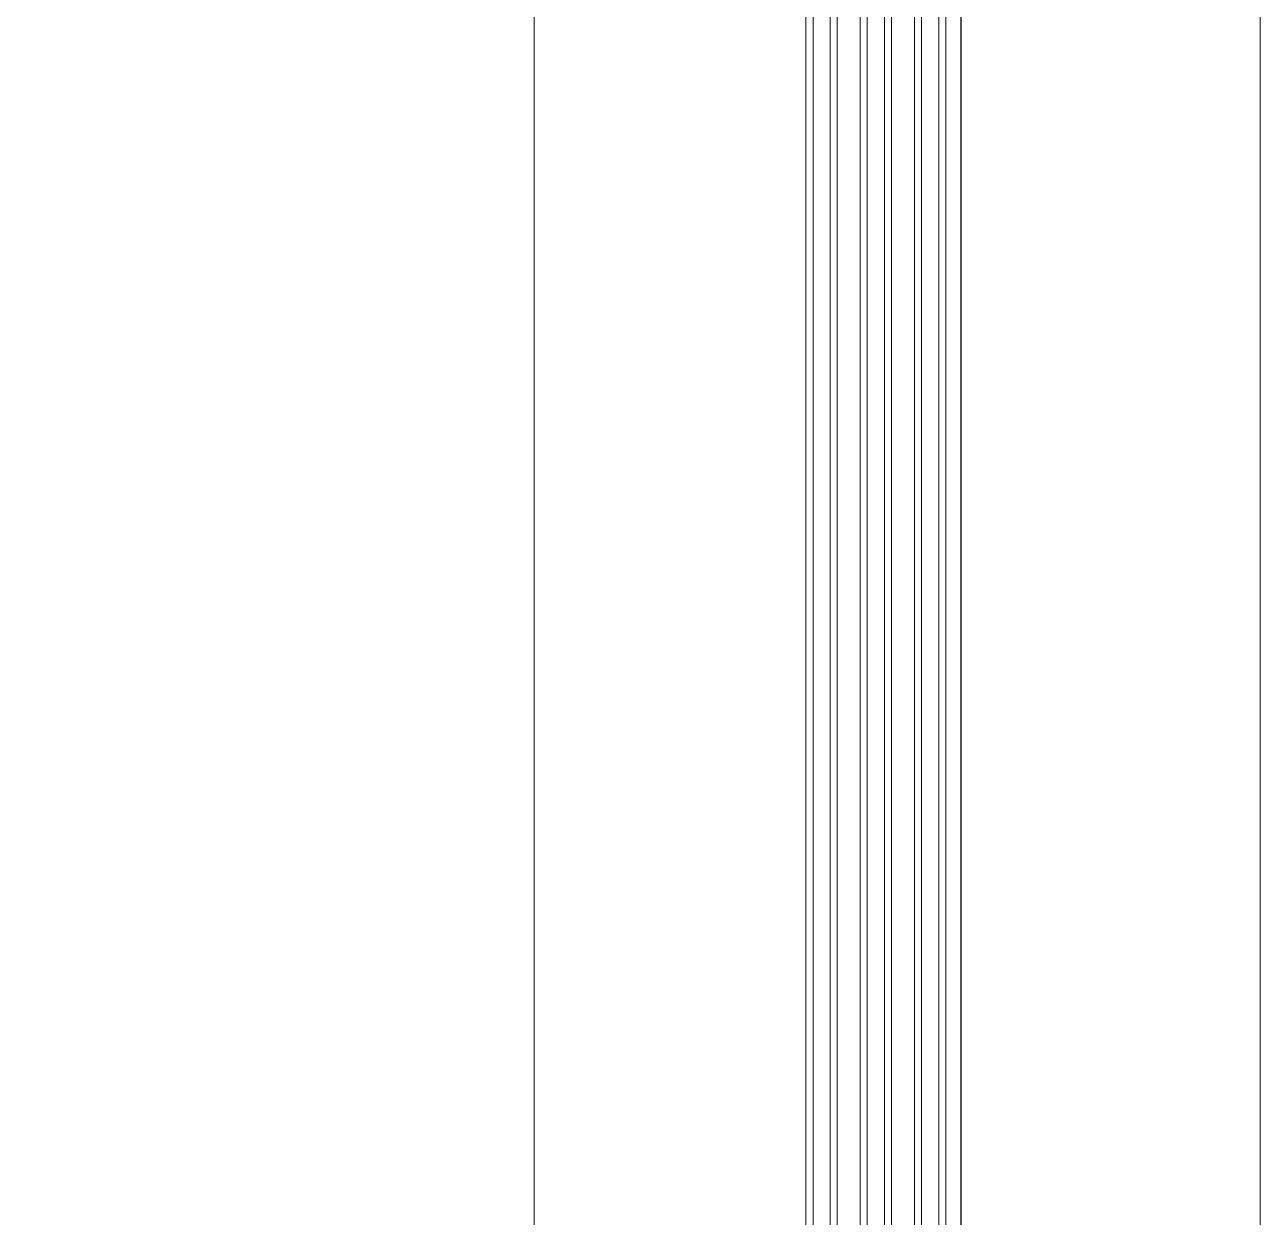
# Model space of a CAD drawing. Header units: centimetres. Extents: x 394264 to 551709, y 50011 to 59011.
# Drawn here: x 518531.7 to 518618.5, y 52911.8 to 52995.5 of the extents above; entities that cross this region are included whole.
import ezdxf
from ezdxf.enums import TextEntityAlignment as Align

# ---------------------------------------------------------------- set-up
doc = ezdxf.new("R2010")
doc.units = ezdxf.units.CM
doc.linetypes.add('DASHDOT', pattern=[25.4, 12.7, -6.35, 0, -6.35])
doc.layers.get('0').update_dxf_attribs({"lineweight": 9})
for name, color, linetype, lineweight in [('0-KRCN-MİMARİ-220526', 8, 'Continuous', 9), ('A_Aks', 30, 'DASHDOT', 9), ('A_Pencere Doğrama-Ex', 140, 'Continuous', 15), ('G_0.09', 254, 'Continuous', 9), ('GC_Cephe_Sandvic_Panel', 151, 'Continuous', 25), ('M00_Mahal_No$0$MH_Alan', 51, 'Continuous', 9)]:
    doc.layers.add(name, color=color, linetype=linetype, lineweight=lineweight)
doc.styles.add('M00_Mahal_No$0$Kalin01', font='swissk.ttf')
doc.styles.add('M00_Mahal_No$0$Normal', font='swiss.ttf')
doc.styles.add('MAHAL', font='swissc.ttf')

# ---------------------------------------------------------------- blocks, each defined once
blk = doc.blocks.new('1_etap')
at = {"color": 8}
for points in [[(1429.591, 434.55), (1429.591, 753.1), (1429.091, 753.1), (1429.091, 434.55)], [(1431.291, 434.55), (1431.291, 753.1), (1430.791, 753.1), (1430.791, 434.55)], [(1433.406, 434.55), (1433.406, 753.1), (1432.906, 753.1), (1432.906, 434.55)], [(1435.106, 434.55), (1435.106, 753.1), (1434.606, 753.1), (1434.606, 434.55)], [(1437.221, 434.55), (1437.221, 753.1), (1436.721, 753.1), (1436.721, 434.55)], [(1438.921, 434.55), (1438.921, 753.1), (1438.421, 753.1), (1438.421, 434.55)]]:
    blk.add_lwpolyline(points, close=True, dxfattribs=at)
at = {"layer": 'A_Aks', "color": 8, "ltscale": 100}
blk.add_line((1410, -588.107), (1410, 5066.952), dxfattribs=at)
blk.add_line((1410, -588.107), (1410, 5066.952), dxfattribs=at)
at = {"layer": 'G_0.09', "color": 8}
blk.add_line((1461, 3259.491), (1461, 90.54), dxfattribs=at)
at = {"layer": 'GC_Cephe_Sandvic_Panel', "color": 8}
blk.add_line((1440, 19.969), (1440, 900.031), dxfattribs=at)
at = {"color": 8, "linetype": 'ByBlock', "lineweight": -2}
for tag, height, style, p in [('MAHALNO', 15.68, 'M00_Mahal_No$0$Kalin01', (-1403.518, 5182.999, -22.72)), ('MAHALADI', 25.088, 'M00_Mahal_No$0$Normal', (-1403.518, 5151.639, -22.72)), ('MAHALNO', 9.8, 'M00_Mahal_No$0$Kalin01', (-1049.836, 5038.219)), ('MAHALADI', 15.68, 'M00_Mahal_No$0$Normal', (-1049.836, 5018.619)), ('MAHALNO', 19.6, 'M00_Mahal_No$0$Kalin01', (585.191, 4515.867)), ('MAHALADI', 31.36, 'M00_Mahal_No$0$Normal', (585.191, 4476.667)), ('MAHALNO', 19.6, 'M00_Mahal_No$0$Kalin01', (543.648, 3917.935)), ('MAHALADI', 31.36, 'M00_Mahal_No$0$Normal', (543.648, 3878.735)), ('MAHALNO', 19.6, 'M00_Mahal_No$0$Kalin01', (175.42, 3438.172)), ('MAHALADI', 31.36, 'M00_Mahal_No$0$Normal', (175.42, 3398.972)), ('MAHALNO', 15.68, 'M00_Mahal_No$0$Kalin01', (662.5, 3278.679)), ('MAHALADI', 25.088, 'M00_Mahal_No$0$Normal', (662.5, 3247.319)), ('MAHALNO', 9.8, 'M00_Mahal_No$0$Kalin01', (928.42, 2524.929)), ('MAHALADI', 15.68, 'M00_Mahal_No$0$Normal', (928.42, 2505.329)), ('MAHALNO', 19.6, 'M00_Mahal_No$0$Kalin01', (683.014, 1295.866)), ('MAHALADI', 31.36, 'M00_Mahal_No$0$Normal', (683.014, 1256.666))]:
    blk.add_attdef(tag, text='', height=height, dxfattribs=dict(at, style=style)).set_placement(p, align=Align.MIDDLE_CENTER)
at = {"layer": 'A_Pencere Doğrama-Ex', "color": 8, "style": 'MAHAL'}
for p in [(163.408, 4608.463), (585.696, 4362.453), (584.071, 3781.103), (404.743, 3207.042), (477.619, 2356.773), (647.127, 1093.283), (160.829, 91.106)]:
    blk.add_attdef('KOT', p, '', height=10, dxfattribs=at)
at = {"layer": 'M00_Mahal_No$0$MH_Alan', "color": 8, "style": 'M00_Mahal_No$0$Normal'}
for height, p in [(25.088, (-1403.518, 5114.007, -22.72)), (15.68, (-1049.836, 4995.099)), (31.36, (585.191, 4429.627)), (31.36, (543.648, 3831.695)), (31.36, (175.42, 3351.932)), (25.088, (662.5, 3209.687)), (15.68, (928.42, 2481.809)), (31.36, (683.014, 1209.626))]:
    blk.add_attdef('ALAN', text='', height=height, dxfattribs=at).set_placement(p, align=Align.MIDDLE_CENTER)
blk = doc.blocks.new('A$C9e52caec')
at = {"color": 8}
blk.add_blockref('1_etap', (12530, 57), dxfattribs=at)
at = {"color": 8, "ltscale": 10}
blk.add_lwpolyline([(12564.5, 4737), (13970, 4737), (13970, 77), (12564.5, 77)], close=True, dxfattribs=at)

msp = doc.modelspace()

# ---------------------------------------------------------------- block references
at = {"layer": '0-KRCN-MİMARİ-220526', "rotation": 359.999999999997}
msp.add_blockref('A$C9e52caec', (504627.506, 52262.368, 73.999), dxfattribs=at)

doc.saveas('drawing.dxf')
